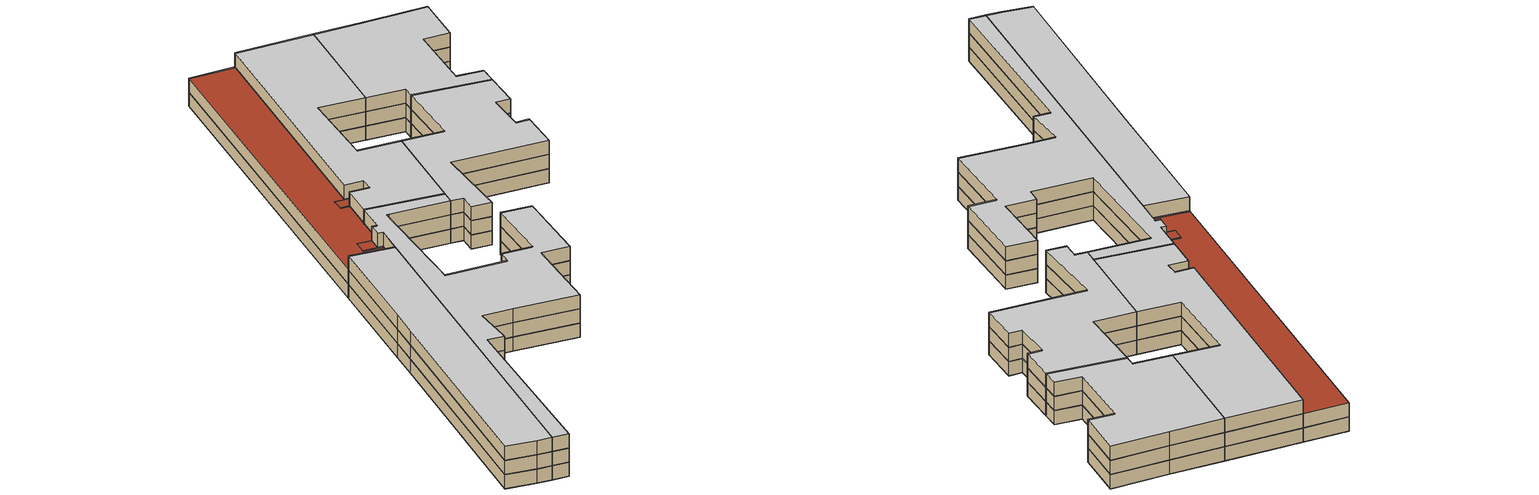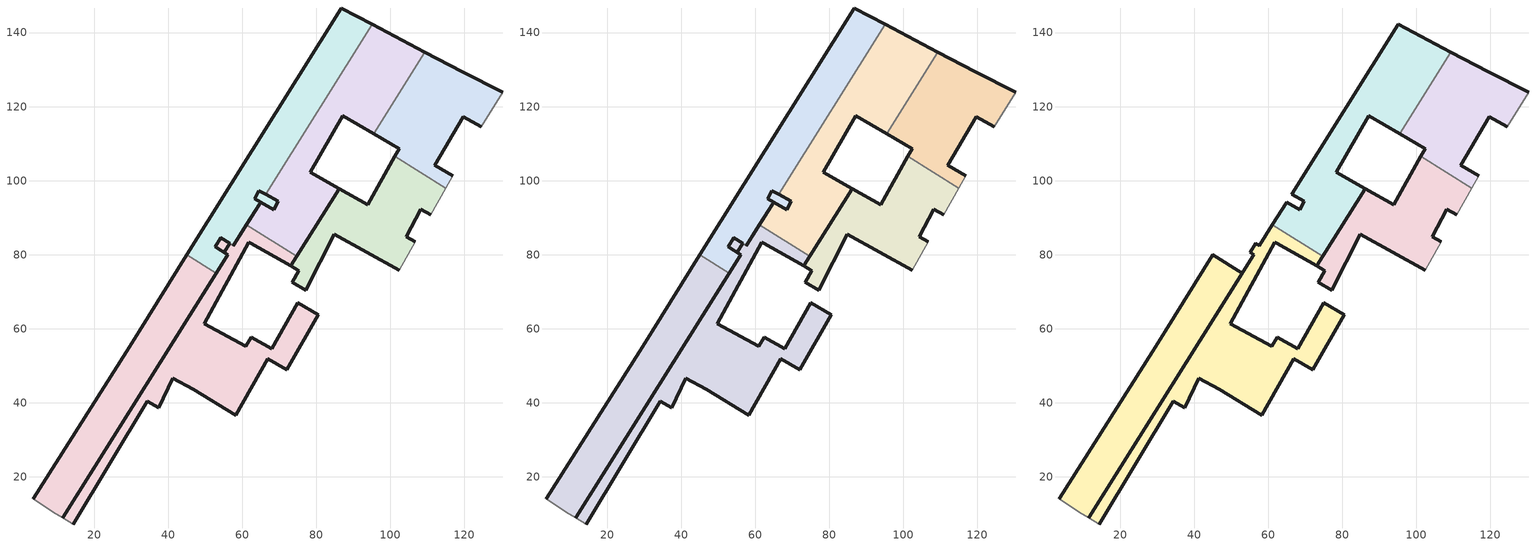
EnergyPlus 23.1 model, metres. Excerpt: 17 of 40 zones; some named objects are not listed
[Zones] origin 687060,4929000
366fc6fda9a1a946_F3_dwelling_0
 floor to 366fc6fda9a1a946_F2_dwelling_0 (EU_floor_Construction): 102.37,75.82 106.75,83.54 104.24,84.87 108.16,92.24 110.87,90.8 114.95,97.99 101.26,106.58 93.97,93.53 86.23,97.88 74.73,79.53 73.11,76.96 75.34,75.68 73.54,72.61 77.11,70.46 84.87,85.52 z9; 86.23,97.88 78.42,102.26 87.21,117.59 95.53,112.69 109.36,134.75 95.09,142.23 66.29,96.32 69.71,94.49 68.5,92.12 64.94,94.16 61.12,88.07 74.73,79.53 z9; 58.32,36.71 66.91,51.87 72.06,49 80.48,63.76 74.99,67.01 68.05,54.58 62.5,57.72 60.9,55.23 49.74,61.33 61.83,83.43 62.35,83.13 73.11,76.96 74.73,79.53 61.12,88.07 57.62,82.49 56.65,83.08 55.15,80.62 56.09,80.05 11.51,8.98 14.43,7.28 34.36,40.42 37.41,38.66 41.25,46.64 46.72,43.63 z9
 wall outside (EU_wall_Construction): 102.37,75.82 84.87,85.52 77.11,70.46 73.54,72.61 75.34,75.68 73.11,76.96 86.23,97.88 93.97,93.53 101.26,106.58 / 110.87,90.8 108.16,92.24 104.24,84.87 106.75,83.54 z9:12
 wall adiabatic (EU_wall_Construction): 106.75,83.54 102.37,75.82 / 114.95,97.99 110.87,90.8 z9:12
 wall to 366fc6fda9a1a946_F3_dwelling_1 (EU_wall_Construction): 101.26,106.58 114.95,97.99 z9:12
366fc6fda9a1a946_F3_dwelling_1
 floor to 366fc6fda9a1a946_F2_dwelling_1 (EU_floor_Construction): 116.81,101.26 112.01,104.16 119.75,117.23 124.56,114.54 130.36,123.94 119.48,129.44 109.36,134.75 95.53,112.69 102.41,108.63 101.26,106.58 114.95,97.99 z9
 wall outside (EU_wall_Construction): 101.26,106.58 102.41,108.63 95.53,112.69 / 109.36,134.75 119.48,129.44 130.36,123.94 / 124.56,114.54 119.75,117.23 112.01,104.16 116.81,101.26 z9:12
 wall adiabatic (EU_wall_Construction): 116.81,101.26 114.95,97.99 / 130.36,123.94 124.56,114.54 z9:12
 wall to 366fc6fda9a1a946_F3_dwelling_3 (EU_wall_Construction): 95.53,112.69 109.36,134.75 z9:12
366fc6fda9a1a946_F3_dwelling_2
 floor outside (EU_floor_Construction): 102.37,75.82 106.75,83.54 104.24,84.87 108.16,92.24 110.87,90.8 114.95,97.99 101.26,106.58 93.97,93.53 86.23,97.88 74.73,79.53 73.11,76.96 75.34,75.68 73.54,72.61 77.11,70.46 84.87,85.52 z9; 55.15,80.63 56.65,83.08 56.64,83.09 54.16,84.61 52.66,82.14 z9; 11.51,8.98 52.96,75.06 45.08,80.01 32.15,59.32 28.82,53.95 3.58,14.1 8.92,10.49 z9
 floor to 366fc6fda9a1a946_F2_dwelling_2 (EU_floor_Construction): 58.32,36.71 66.91,51.87 72.06,49 80.48,63.76 74.99,67.01 68.05,54.58 62.5,57.72 60.9,55.23 49.74,61.33 61.83,83.43 62.35,83.13 73.11,76.96 74.73,79.53 61.12,88.07 57.62,82.49 56.65,83.08 55.15,80.63 56.09,80.05 52.96,75.06 11.51,8.98 14.43,7.28 34.36,40.42 37.41,38.66 41.25,46.64 46.72,43.63 z9; 64.94,94.16 63.37,95.07 64.52,97.26 66.29,96.32 95.09,142.23 86.71,146.63 45.08,80.01 52.96,75.06 56.09,80.05 55.15,80.62 55.15,80.63 52.66,82.14 54.16,84.61 56.64,83.09 56.65,83.08 57.62,82.49 61.12,88.07 z9
 wall outside (EU_wall_Construction): 11.51,8.98 56.09,80.05 55.15,80.62 56.65,83.08 / 57.62,82.49 61.12,88.07 / 74.73,79.53 73.11,76.96 62.35,83.13 61.83,83.43 49.74,61.33 60.9,55.23 62.5,57.72 68.05,54.58 74.99,67.01 80.48,63.76 72.06,49 66.91,51.87 58.32,36.71 46.72,43.63 41.25,46.64 37.41,38.66 34.36,40.42 14.43,7.28 z9:12
 wall adiabatic (EU_wall_Construction): 14.43,7.28 11.51,8.98 z9:12
 wall to 366fc6fda9a1a946_F3_dwelling_5 (EU_wall_Construction): 56.65,83.08 57.62,82.49 z9:12
 wall to 366fc6fda9a1a946_F3_dwelling_3 (EU_wall_Construction): 61.12,88.07 74.73,79.53 z9:12
366fc6fda9a1a946_F3_dwelling_3
 floor outside (EU_floor_Construction): 68.5,92.12 69.71,94.49 66.29,96.32 64.52,97.26 63.37,95.07 64.94,94.16 z9
 floor to 366fc6fda9a1a946_F2_dwelling_3 (EU_floor_Construction): 86.23,97.88 78.42,102.26 87.21,117.59 95.53,112.69 109.36,134.75 95.09,142.23 66.29,96.32 69.71,94.49 68.5,92.12 64.94,94.16 61.12,88.07 74.73,79.53 z9; 102.37,75.82 106.75,83.54 104.24,84.87 108.16,92.24 110.87,90.8 114.95,97.99 101.26,106.58 93.97,93.53 86.23,97.88 74.73,79.53 73.11,76.96 75.34,75.68 73.54,72.61 77.11,70.46 84.87,85.52 z9; 64.94,94.16 63.37,95.07 64.52,97.26 66.29,96.32 95.09,142.23 86.71,146.63 45.08,80.01 52.96,75.06 56.09,80.05 52.66,82.14 54.16,84.61 56.64,83.09 56.65,83.08 57.62,82.49 61.12,88.07 z9
 wall outside (EU_wall_Construction): 61.12,88.07 64.94,94.16 68.5,92.12 69.71,94.49 66.29,96.32 / 95.09,142.23 109.36,134.75 / 95.53,112.69 87.21,117.59 78.42,102.26 86.23,97.88 74.73,79.53 z9:12
 wall to 366fc6fda9a1a946_F3_dwelling_5 (EU_wall_Construction): 66.29,96.32 95.09,142.23 z9:12
366fc6fda9a1a946_F3_dwelling_4
 floor to 366fc6fda9a1a946_F2_dwelling_4 (EU_floor_Construction): 58.32,36.71 66.91,51.87 72.06,49 80.48,63.76 74.99,67.01 68.05,54.58 62.5,57.72 60.9,55.23 49.74,61.33 61.83,83.43 62.35,83.13 73.11,76.96 74.73,79.53 61.12,88.07 57.62,82.49 56.65,83.08 55.15,80.62 56.09,80.05 52.96,75.06 11.51,8.98 14.43,7.28 34.36,40.42 37.41,38.66 41.25,46.64 46.72,43.63 z9; 11.51,8.98 52.96,75.06 45.08,80.01 32.15,59.32 28.82,53.95 3.58,14.1 8.92,10.49 z9
 wall outside (EU_wall_Construction): 3.58,14.1 28.82,53.95 32.15,59.32 45.08,80.01 / 52.96,75.06 11.51,8.98 z9:12
 wall adiabatic (EU_wall_Construction): 11.51,8.98 8.92,10.49 3.58,14.1 z9:12
 wall to 366fc6fda9a1a946_F3_dwelling_5 (EU_wall_Construction): 45.08,80.01 52.96,75.06 z9:12
366fc6fda9a1a946_F3_dwelling_5
 floor to 366fc6fda9a1a946_F2_dwelling_5 (EU_floor_Construction): 64.94,94.16 63.37,95.07 64.52,97.26 66.29,96.32 95.09,142.23 86.71,146.63 45.08,80.01 52.96,75.06 56.09,80.05 55.15,80.62 55.15,80.63 52.66,82.14 54.16,84.61 56.64,83.09 56.65,83.08 57.62,82.49 61.12,88.07 z9; 58.32,36.71 66.91,51.87 72.06,49 80.48,63.76 74.99,67.01 68.05,54.58 62.5,57.72 60.9,55.23 49.74,61.33 61.83,83.43 62.35,83.13 73.11,76.96 74.73,79.53 61.12,88.07 57.62,82.49 56.65,83.08 55.15,80.63 56.09,80.05 52.96,75.06 11.51,8.98 14.43,7.28 34.36,40.42 37.41,38.66 41.25,46.64 46.72,43.63 z9; 55.15,80.63 56.65,83.08 56.64,83.09 54.16,84.61 52.66,82.14 z9; 68.5,92.12 69.71,94.49 66.29,96.32 64.52,97.26 63.37,95.07 64.94,94.16 z9; 86.23,97.88 78.42,102.26 87.21,117.59 95.53,112.69 109.36,134.75 95.09,142.23 66.29,96.32 69.71,94.49 68.5,92.12 64.94,94.16 61.12,88.07 74.73,79.53 z9
 wall outside (EU_wall_Construction): 45.08,80.01 86.71,146.63 95.09,142.23 / 66.29,96.32 64.52,97.26 63.37,95.07 64.94,94.16 57.62,82.49 / 56.65,83.08 56.64,83.09 54.16,84.61 52.66,82.14 56.09,80.05 52.96,75.06 z9:12
366fc6fda9a1a946_F4_dwelling_0
 floor to 366fc6fda9a1a946_F3_dwelling_0 (EU_floor_Construction): 102.37,75.82 106.75,83.54 104.24,84.87 108.16,92.24 110.87,90.8 114.95,97.99 101.26,106.58 93.97,93.53 86.23,97.88 74.73,79.53 73.11,76.96 75.34,75.68 73.54,72.61 77.11,70.46 84.87,85.52 z12; 86.23,97.88 78.42,102.26 87.21,117.59 95.53,112.69 109.36,134.75 95.09,142.23 66.29,96.32 69.71,94.49 68.5,92.12 64.94,94.16 61.12,88.07 74.73,79.53 z12; 58.32,36.71 66.91,51.87 72.06,49 80.48,63.76 74.99,67.01 68.05,54.58 62.5,57.72 60.9,55.23 49.74,61.33 61.83,83.43 62.35,83.13 73.11,76.96 74.73,79.53 61.12,88.07 57.62,82.49 56.65,83.08 55.15,80.62 56.09,80.05 11.51,8.98 14.43,7.28 34.36,40.42 37.41,38.66 41.25,46.64 46.72,43.63 z12
 wall outside (EU_wall_Construction): 102.37,75.82 84.87,85.52 77.11,70.46 73.54,72.61 75.34,75.68 73.11,76.96 86.23,97.88 93.97,93.53 101.26,106.58 / 110.87,90.8 108.16,92.24 104.24,84.87 106.75,83.54 z12:15
 wall adiabatic (EU_wall_Construction): 106.75,83.54 102.37,75.82 / 114.95,97.99 110.87,90.8 z12:15
 wall to 366fc6fda9a1a946_F4_dwelling_1 (EU_wall_Construction): 101.26,106.58 114.95,97.99 z12:15
366fc6fda9a1a946_F4_dwelling_1
 floor to 366fc6fda9a1a946_F3_dwelling_1 (EU_floor_Construction): 116.81,101.26 112.01,104.16 119.75,117.23 124.56,114.54 130.36,123.94 119.48,129.44 109.36,134.75 95.53,112.69 102.41,108.63 101.26,106.58 114.95,97.99 z12
 wall outside (EU_wall_Construction): 101.26,106.58 102.41,108.63 95.53,112.69 / 109.36,134.75 119.48,129.44 130.36,123.94 / 124.56,114.54 119.75,117.23 112.01,104.16 116.81,101.26 z12:15
 wall adiabatic (EU_wall_Construction): 116.81,101.26 114.95,97.99 / 130.36,123.94 124.56,114.54 z12:15
 wall to 366fc6fda9a1a946_F4_dwelling_3 (EU_wall_Construction): 95.53,112.69 109.36,134.75 z12:15
366fc6fda9a1a946_F4_dwelling_2
 floor outside (EU_floor_Construction): 102.37,75.82 106.75,83.54 104.24,84.87 108.16,92.24 110.87,90.8 114.95,97.99 101.26,106.58 93.97,93.53 86.23,97.88 74.73,79.53 73.11,76.96 75.34,75.68 73.54,72.61 77.11,70.46 84.87,85.52 z12; 55.15,80.63 56.65,83.08 56.64,83.09 54.16,84.61 52.66,82.14 z12; 11.51,8.98 52.96,75.06 45.08,80.01 32.15,59.32 28.82,53.95 3.58,14.1 8.92,10.49 z12
 floor to 366fc6fda9a1a946_F3_dwelling_2 (EU_floor_Construction): 58.32,36.71 66.91,51.87 72.06,49 80.48,63.76 74.99,67.01 68.05,54.58 62.5,57.72 60.9,55.23 49.74,61.33 61.83,83.43 62.35,83.13 73.11,76.96 74.73,79.53 61.12,88.07 57.62,82.49 56.65,83.08 55.15,80.63 56.09,80.05 52.96,75.06 11.51,8.98 14.43,7.28 34.36,40.42 37.41,38.66 41.25,46.64 46.72,43.63 z12; 64.94,94.16 63.37,95.07 64.52,97.26 66.29,96.32 95.09,142.23 86.71,146.63 45.08,80.01 52.96,75.06 56.09,80.05 55.15,80.62 55.15,80.63 52.66,82.14 54.16,84.61 56.64,83.09 56.65,83.08 57.62,82.49 61.12,88.07 z12
 wall outside (EU_wall_Construction): 11.51,8.98 56.09,80.05 55.15,80.62 56.65,83.08 / 57.62,82.49 61.12,88.07 / 74.73,79.53 73.11,76.96 62.35,83.13 61.83,83.43 49.74,61.33 60.9,55.23 62.5,57.72 68.05,54.58 74.99,67.01 80.48,63.76 72.06,49 66.91,51.87 58.32,36.71 46.72,43.63 41.25,46.64 37.41,38.66 34.36,40.42 14.43,7.28 z12:15
 wall adiabatic (EU_wall_Construction): 14.43,7.28 11.51,8.98 z12:15
 wall to 366fc6fda9a1a946_F4_dwelling_5 (EU_wall_Construction): 56.65,83.08 57.62,82.49 z12:15
 wall to 366fc6fda9a1a946_F4_dwelling_3 (EU_wall_Construction): 61.12,88.07 74.73,79.53 z12:15
 roof outside (EU_floor_Construction): 95.09,142.23 66.29,96.32 64.52,97.26 63.37,95.07 64.94,94.16 61.12,88.07 57.62,82.49 56.65,83.08 56.64,83.09 54.16,84.61 52.66,82.14 55.15,80.63 55.15,80.62 56.09,80.05 52.96,75.06 45.08,80.01 86.71,146.63 z15; 56.64,83.09 56.65,83.08 55.15,80.63 52.66,82.14 54.16,84.61 z15
366fc6fda9a1a946_F4_dwelling_3
 floor outside (EU_floor_Construction): 68.5,92.12 69.71,94.49 66.29,96.32 64.52,97.26 63.37,95.07 64.94,94.16 z12
 floor to 366fc6fda9a1a946_F3_dwelling_3 (EU_floor_Construction): 86.23,97.88 78.42,102.26 87.21,117.59 95.53,112.69 109.36,134.75 95.09,142.23 66.29,96.32 69.71,94.49 68.5,92.12 64.94,94.16 61.12,88.07 74.73,79.53 z12; 102.37,75.82 106.75,83.54 104.24,84.87 108.16,92.24 110.87,90.8 114.95,97.99 101.26,106.58 93.97,93.53 86.23,97.88 74.73,79.53 73.11,76.96 75.34,75.68 73.54,72.61 77.11,70.46 84.87,85.52 z12; 64.94,94.16 63.37,95.07 64.52,97.26 66.29,96.32 95.09,142.23 86.71,146.63 45.08,80.01 52.96,75.06 56.09,80.05 52.66,82.14 54.16,84.61 56.64,83.09 56.65,83.08 57.62,82.49 61.12,88.07 z12
 wall outside (EU_wall_Construction): 61.12,88.07 64.94,94.16 68.5,92.12 69.71,94.49 66.29,96.32 / 95.09,142.23 109.36,134.75 / 95.53,112.69 87.21,117.59 78.42,102.26 86.23,97.88 74.73,79.53 z12:15
 wall to 366fc6fda9a1a946_F4_dwelling_5 (EU_wall_Construction): 66.29,96.32 95.09,142.23 z12:15
 roof outside (EU_floor_Construction): 95.09,142.23 66.29,96.32 64.52,97.26 63.37,95.07 64.94,94.16 61.12,88.07 57.62,82.49 56.65,83.08 56.64,83.09 54.16,84.61 52.66,82.14 56.09,80.05 52.96,75.06 45.08,80.01 86.71,146.63 z15; 69.71,94.49 68.5,92.12 64.94,94.16 63.37,95.07 64.52,97.26 66.29,96.32 z15
366fc6fda9a1a946_F4_dwelling_4
 floor to 366fc6fda9a1a946_F3_dwelling_4 (EU_floor_Construction): 58.32,36.71 66.91,51.87 72.06,49 80.48,63.76 74.99,67.01 68.05,54.58 62.5,57.72 60.9,55.23 49.74,61.33 61.83,83.43 62.35,83.13 73.11,76.96 74.73,79.53 61.12,88.07 57.62,82.49 56.65,83.08 55.15,80.62 56.09,80.05 52.96,75.06 11.51,8.98 14.43,7.28 34.36,40.42 37.41,38.66 41.25,46.64 46.72,43.63 z12; 11.51,8.98 52.96,75.06 45.08,80.01 32.15,59.32 28.82,53.95 3.58,14.1 8.92,10.49 z12
 wall outside (EU_wall_Construction): 3.58,14.1 28.82,53.95 32.15,59.32 45.08,80.01 / 52.96,75.06 11.51,8.98 z12:15
 wall adiabatic (EU_wall_Construction): 11.51,8.98 8.92,10.49 3.58,14.1 z12:15
 wall to 366fc6fda9a1a946_F4_dwelling_5 (EU_wall_Construction): 45.08,80.01 52.96,75.06 z12:15
366fc6fda9a1a946_F4_dwelling_5
 floor to 366fc6fda9a1a946_F3_dwelling_5 (EU_floor_Construction): 64.94,94.16 63.37,95.07 64.52,97.26 66.29,96.32 95.09,142.23 86.71,146.63 45.08,80.01 52.96,75.06 56.09,80.05 55.15,80.62 55.15,80.63 52.66,82.14 54.16,84.61 56.64,83.09 56.65,83.08 57.62,82.49 61.12,88.07 z12; 58.32,36.71 66.91,51.87 72.06,49 80.48,63.76 74.99,67.01 68.05,54.58 62.5,57.72 60.9,55.23 49.74,61.33 61.83,83.43 62.35,83.13 73.11,76.96 74.73,79.53 61.12,88.07 57.62,82.49 56.65,83.08 55.15,80.63 56.09,80.05 52.96,75.06 11.51,8.98 14.43,7.28 34.36,40.42 37.41,38.66 41.25,46.64 46.72,43.63 z12; 55.15,80.63 56.65,83.08 56.64,83.09 54.16,84.61 52.66,82.14 z12; 68.5,92.12 69.71,94.49 66.29,96.32 64.52,97.26 63.37,95.07 64.94,94.16 z12; 86.23,97.88 78.42,102.26 87.21,117.59 95.53,112.69 109.36,134.75 95.09,142.23 66.29,96.32 69.71,94.49 68.5,92.12 64.94,94.16 61.12,88.07 74.73,79.53 z12
 wall outside (EU_wall_Construction): 45.08,80.01 86.71,146.63 95.09,142.23 / 66.29,96.32 64.52,97.26 63.37,95.07 64.94,94.16 57.62,82.49 / 56.65,83.08 56.64,83.09 54.16,84.61 52.66,82.14 56.09,80.05 52.96,75.06 z12:15
 roof outside (EU_roof_Construction): 95.09,142.23 66.29,96.32 64.52,97.26 63.37,95.07 64.94,94.16 61.12,88.07 57.62,82.49 56.65,83.08 56.64,83.09 54.16,84.61 52.66,82.14 55.15,80.63 55.15,80.62 56.09,80.05 52.96,75.06 45.08,80.01 86.71,146.63 z15; 74.73,79.53 73.11,76.96 62.35,83.13 61.83,83.43 49.74,61.33 60.9,55.23 62.5,57.72 68.05,54.58 74.99,67.01 80.48,63.76 72.06,49 66.91,51.87 58.32,36.71 46.72,43.63 41.25,46.64 37.41,38.66 34.36,40.42 14.43,7.28 11.51,8.98 52.96,75.06 56.09,80.05 55.15,80.63 56.65,83.08 57.62,82.49 61.12,88.07 z15; 109.36,134.75 95.53,112.69 87.21,117.59 78.42,102.26 86.23,97.88 74.73,79.53 61.12,88.07 64.94,94.16 68.5,92.12 69.71,94.49 66.29,96.32 95.09,142.23 z15; 56.64,83.09 56.65,83.08 55.15,80.63 52.66,82.14 54.16,84.61 z15; 69.71,94.49 68.5,92.12 64.94,94.16 63.37,95.07 64.52,97.26 66.29,96.32 z15
366fc6fda9a1a946_F5_dwelling_0
 floor to 366fc6fda9a1a946_F4_dwelling_0 (EU_floor_Construction): 102.37,75.82 106.75,83.54 104.24,84.87 108.16,92.24 110.87,90.8 114.95,97.99 101.26,106.58 93.97,93.53 86.23,97.88 74.73,79.53 73.11,76.96 75.34,75.68 73.54,72.61 77.11,70.46 84.87,85.52 z15; 86.23,97.88 78.42,102.26 87.21,117.59 95.53,112.69 109.36,134.75 95.09,142.23 66.29,96.32 69.71,94.49 68.5,92.12 64.94,94.16 61.12,88.07 74.73,79.53 z15; 58.32,36.71 66.91,51.87 72.06,49 80.48,63.76 74.99,67.01 68.05,54.58 62.5,57.72 60.9,55.23 49.74,61.33 61.83,83.43 62.35,83.13 73.11,76.96 74.73,79.53 61.12,88.07 57.62,82.49 56.65,83.08 55.15,80.62 56.09,80.05 11.51,8.98 14.43,7.28 34.36,40.42 37.41,38.66 41.25,46.64 46.72,43.63 z15
 wall outside (EU_wall_Construction): 102.37,75.82 84.87,85.52 77.11,70.46 73.54,72.61 75.34,75.68 73.11,76.96 86.23,97.88 93.97,93.53 101.26,106.58 / 110.87,90.8 108.16,92.24 104.24,84.87 106.75,83.54 z15:18
 wall adiabatic (EU_wall_Construction): 106.75,83.54 102.37,75.82 / 114.95,97.99 110.87,90.8 z15:18
 wall to 366fc6fda9a1a946_F5_dwelling_1 (EU_wall_Construction): 101.26,106.58 114.95,97.99 z15:18
 ceiling to 366fc6fda9a1a946_F6_dwelling_0 (EU_floor_Construction): 114.95,97.99 110.87,90.8 108.16,92.24 104.24,84.87 106.75,83.54 102.37,75.82 84.87,85.52 77.11,70.46 73.54,72.61 75.34,75.68 73.11,76.96 74.73,79.53 86.23,97.88 93.97,93.53 101.26,106.58 z18; 74.73,79.53 73.11,76.96 62.35,83.13 61.83,83.43 49.74,61.33 60.9,55.23 62.5,57.72 68.05,54.58 74.99,67.01 80.48,63.76 72.06,49 66.91,51.87 58.32,36.71 46.72,43.63 41.25,46.64 37.41,38.66 34.36,40.42 14.43,7.28 11.51,8.98 56.09,80.05 55.15,80.62 56.65,83.08 57.62,82.49 61.12,88.07 z18
 ceiling to 366fc6fda9a1a946_F6_dwelling_3 (EU_floor_Construction): 109.36,134.75 95.53,112.69 87.21,117.59 78.42,102.26 86.23,97.88 74.73,79.53 61.12,88.07 64.94,94.16 68.5,92.12 69.71,94.49 66.29,96.32 95.09,142.23 z18
366fc6fda9a1a946_F5_dwelling_1
 floor to 366fc6fda9a1a946_F4_dwelling_1 (EU_floor_Construction): 116.81,101.26 112.01,104.16 119.75,117.23 124.56,114.54 130.36,123.94 119.48,129.44 109.36,134.75 95.53,112.69 102.41,108.63 101.26,106.58 114.95,97.99 z15
 wall outside (EU_wall_Construction): 101.26,106.58 102.41,108.63 95.53,112.69 / 109.36,134.75 119.48,129.44 130.36,123.94 / 124.56,114.54 119.75,117.23 112.01,104.16 116.81,101.26 z15:18
 wall adiabatic (EU_wall_Construction): 116.81,101.26 114.95,97.99 / 130.36,123.94 124.56,114.54 z15:18
 wall to 366fc6fda9a1a946_F5_dwelling_3 (EU_wall_Construction): 95.53,112.69 109.36,134.75 z15:18
 ceiling to 366fc6fda9a1a946_F6_dwelling_1 (EU_floor_Construction): 130.36,123.94 124.56,114.54 119.75,117.23 112.01,104.16 116.81,101.26 114.95,97.99 101.26,106.58 102.41,108.63 95.53,112.69 109.36,134.75 119.48,129.44 z18
366fc6fda9a1a946_F5_dwelling_2
 floor outside (EU_floor_Construction): 102.37,75.82 106.75,83.54 104.24,84.87 108.16,92.24 110.87,90.8 114.95,97.99 101.26,106.58 93.97,93.53 86.23,97.88 74.73,79.53 73.11,76.96 75.34,75.68 73.54,72.61 77.11,70.46 84.87,85.52 z15; 11.51,8.98 52.96,75.06 45.08,80.01 32.15,59.32 28.82,53.95 3.58,14.1 8.92,10.49 z15
 floor to 366fc6fda9a1a946_F4_dwelling_2 (EU_floor_Construction): 58.32,36.71 66.91,51.87 72.06,49 80.48,63.76 74.99,67.01 68.05,54.58 62.5,57.72 60.9,55.23 49.74,61.33 61.83,83.43 62.35,83.13 73.11,76.96 74.73,79.53 61.12,88.07 57.62,82.49 56.65,83.08 55.15,80.63 56.09,80.05 52.96,75.06 11.51,8.98 14.43,7.28 34.36,40.42 37.41,38.66 41.25,46.64 46.72,43.63 z15
 wall outside (EU_wall_Construction): 11.51,8.98 56.09,80.05 55.15,80.62 56.65,83.08 57.62,82.49 61.12,88.07 / 74.73,79.53 73.11,76.96 62.35,83.13 61.83,83.43 49.74,61.33 60.9,55.23 62.5,57.72 68.05,54.58 74.99,67.01 80.48,63.76 72.06,49 66.91,51.87 58.32,36.71 46.72,43.63 41.25,46.64 37.41,38.66 34.36,40.42 14.43,7.28 z15:18
 wall adiabatic (EU_wall_Construction): 14.43,7.28 11.51,8.98 z15:18
 wall to 366fc6fda9a1a946_F5_dwelling_3 (EU_wall_Construction): 61.12,88.07 74.73,79.53 z15:18
 ceiling to 366fc6fda9a1a946_F6_dwelling_2 (EU_floor_Construction): 74.73,79.53 73.11,76.96 62.35,83.13 61.83,83.43 49.74,61.33 60.9,55.23 62.5,57.72 68.05,54.58 74.99,67.01 80.48,63.76 72.06,49 66.91,51.87 58.32,36.71 46.72,43.63 41.25,46.64 37.41,38.66 34.36,40.42 14.43,7.28 11.51,8.98 52.96,75.06 56.09,80.05 55.15,80.62 56.65,83.08 57.62,82.49 61.12,88.07 z18
 ceiling to 366fc6fda9a1a946_F6_dwelling_3 (EU_floor_Construction): 114.95,97.99 110.87,90.8 108.16,92.24 104.24,84.87 106.75,83.54 102.37,75.82 84.87,85.52 77.11,70.46 73.54,72.61 75.34,75.68 73.11,76.96 74.73,79.53 86.23,97.88 93.97,93.53 101.26,106.58 z18
 ceiling to 366fc6fda9a1a946_F6_dwelling_4 (EU_floor_Construction): 52.96,75.06 11.51,8.98 8.92,10.49 3.58,14.1 28.82,53.95 32.15,59.32 45.08,80.01 z18
366fc6fda9a1a946_F5_dwelling_3
 floor to 366fc6fda9a1a946_F4_dwelling_3 (EU_floor_Construction): 86.23,97.88 78.42,102.26 87.21,117.59 95.53,112.69 109.36,134.75 95.09,142.23 66.29,96.32 69.71,94.49 68.5,92.12 64.94,94.16 61.12,88.07 74.73,79.53 z15; 102.37,75.82 106.75,83.54 104.24,84.87 108.16,92.24 110.87,90.8 114.95,97.99 101.26,106.58 93.97,93.53 86.23,97.88 74.73,79.53 73.11,76.96 75.34,75.68 73.54,72.61 77.11,70.46 84.87,85.52 z15
 wall outside (EU_wall_Construction): 61.12,88.07 64.94,94.16 68.5,92.12 69.71,94.49 66.29,96.32 95.09,142.23 109.36,134.75 / 95.53,112.69 87.21,117.59 78.42,102.26 86.23,97.88 74.73,79.53 z15:18
 ceiling to 366fc6fda9a1a946_F6_dwelling_3 (EU_floor_Construction): 109.36,134.75 95.53,112.69 87.21,117.59 78.42,102.26 86.23,97.88 74.73,79.53 61.12,88.07 64.94,94.16 68.5,92.12 69.71,94.49 66.29,96.32 95.09,142.23 z18; 114.95,97.99 110.87,90.8 108.16,92.24 104.24,84.87 106.75,83.54 102.37,75.82 84.87,85.52 77.11,70.46 73.54,72.61 75.34,75.68 73.11,76.96 74.73,79.53 86.23,97.88 93.97,93.53 101.26,106.58 z18
366fc6fda9a1a946_F5_dwelling_4
 floor to 366fc6fda9a1a946_F4_dwelling_4 (EU_floor_Construction): 58.32,36.71 66.91,51.87 72.06,49 80.48,63.76 74.99,67.01 68.05,54.58 62.5,57.72 60.9,55.23 49.74,61.33 61.83,83.43 62.35,83.13 73.11,76.96 74.73,79.53 61.12,88.07 57.62,82.49 56.65,83.08 55.15,80.62 56.09,80.05 52.96,75.06 11.51,8.98 14.43,7.28 34.36,40.42 37.41,38.66 41.25,46.64 46.72,43.63 z15; 11.51,8.98 52.96,75.06 45.08,80.01 32.15,59.32 28.82,53.95 3.58,14.1 8.92,10.49 z15
 wall outside (EU_wall_Construction): 3.58,14.1 28.82,53.95 32.15,59.32 45.08,80.01 52.96,75.06 11.51,8.98 z15:18
 wall adiabatic (EU_wall_Construction): 11.51,8.98 8.92,10.49 3.58,14.1 z15:18
 ceiling to 366fc6fda9a1a946_F6_dwelling_4 (EU_floor_Construction): 52.96,75.06 11.51,8.98 8.92,10.49 3.58,14.1 28.82,53.95 32.15,59.32 45.08,80.01 z18; 74.73,79.53 73.11,76.96 62.35,83.13 61.83,83.43 49.74,61.33 60.9,55.23 62.5,57.72 68.05,54.58 74.99,67.01 80.48,63.76 72.06,49 66.91,51.87 58.32,36.71 46.72,43.63 41.25,46.64 37.41,38.66 34.36,40.42 14.43,7.28 11.51,8.98 52.96,75.06 56.09,80.05 55.15,80.62 56.65,83.08 57.62,82.49 61.12,88.07 z18
[Building]
EU S2 Campaign: North Axis=0; Terrain=City; Solar Distribution=FullExterior
[Site:Location]
Bologna: Latitude=44.5; Longitude=11.25; Time Zone=1; Elevation=37
[SizingPeriod:WeatherFileDays]
AnnualSizingPeriod: Begin Month=1; Begin Day of Month=1; End Month=12; End Day of Month=31; Day of Week for Start Day=Monday; Use Weather File Daylight Saving Period=No; Use Weather File Rain and Snow Indicators=No
[MATERIAL]
EU_InternalMass_Material: Roughness=MediumRough; Thickness=0.1; Conductivity=1; Density=1800; Specific Heat=900; Thermal Absorptance=0.9; Solar Absorptance=0.7; Visible Absorptance=0.7
[MATERIAL:NOMASS] Roughness=MediumRough; Thermal Absorptance=0.9; Solar Absorptance=0.7; Visible Absorptance=0.7
Name | Thermal Resistance
EU_wall_NoMass | 0.890213
EU_roof_NoMass | 0.636128
EU_floor_NoMass | 0.79516
[CONSTRUCTION]
EU_wall_Construction: EU_wall_NoMass
EU_roof_Construction: EU_roof_NoMass
EU_floor_Construction: EU_floor_NoMass
EU_InternalMass_Construction: EU_InternalMass_Material
[ZONE] Type=1; Multiplier=1; Ceiling Height=autocalculate; Floor Area=autocalculate; Part of Total Floor Area=Yes
Name | Volume
366fc6fda9a1a946_F3_dwelling_0; 366fc6fda9a1a946_F4_dwelling_0; 366fc6fda9a1a946_F5_dwelling_0 | 6959.81
366fc6fda9a1a946_F3_dwelling_1; 366fc6fda9a1a946_F4_dwelling_1; 366fc6fda9a1a946_F5_dwelling_1 | 1770.33
366fc6fda9a1a946_F3_dwelling_2; 366fc6fda9a1a946_F4_dwelling_2 | 8745.56
366fc6fda9a1a946_F5_dwelling_2 | 6550.01
366fc6fda9a1a946_F3_dwelling_3; 366fc6fda9a1a946_F4_dwelling_3 | 6576.05
366fc6fda9a1a946_F5_dwelling_3 | 4360.25
366fc6fda9a1a946_F3_dwelling_4; 366fc6fda9a1a946_F4_dwelling_4; 366fc6fda9a1a946_F5_dwelling_4 | 4779.61
366fc6fda9a1a946_F3_dwelling_5; 366fc6fda9a1a946_F4_dwelling_5 | 7430.44
[INTERNALMASS] Construction=EU_InternalMass_Construction
Name | Zone or ZoneList | Surface Area
366fc6fda9a1a946_F3_dwelling_0_EU_InternalMass | 366fc6fda9a1a946_F3_dwelling_0 | 590.134
366fc6fda9a1a946_F3_dwelling_1_EU_InternalMass | 366fc6fda9a1a946_F3_dwelling_1 | 590.109
366fc6fda9a1a946_F3_dwelling_2_EU_InternalMass | 366fc6fda9a1a946_F3_dwelling_2 | 866.524
366fc6fda9a1a946_F3_dwelling_3_EU_InternalMass | 366fc6fda9a1a946_F3_dwelling_3 | 863.285
366fc6fda9a1a946_F3_dwelling_4_EU_InternalMass | 366fc6fda9a1a946_F3_dwelling_4 | 726.693
366fc6fda9a1a946_F3_dwelling_5_EU_InternalMass | 366fc6fda9a1a946_F3_dwelling_5 | 723.445
366fc6fda9a1a946_F4_dwelling_0_EU_InternalMass | 366fc6fda9a1a946_F4_dwelling_0 | 590.134
366fc6fda9a1a946_F4_dwelling_1_EU_InternalMass | 366fc6fda9a1a946_F4_dwelling_1 | 590.109
366fc6fda9a1a946_F4_dwelling_2_EU_InternalMass | 366fc6fda9a1a946_F4_dwelling_2 | 866.524
366fc6fda9a1a946_F4_dwelling_3_EU_InternalMass | 366fc6fda9a1a946_F4_dwelling_3 | 863.285
366fc6fda9a1a946_F4_dwelling_4_EU_InternalMass | 366fc6fda9a1a946_F4_dwelling_4 | 726.693
366fc6fda9a1a946_F4_dwelling_5_EU_InternalMass | 366fc6fda9a1a946_F4_dwelling_5 | 723.445
366fc6fda9a1a946_F5_dwelling_0_EU_InternalMass | 366fc6fda9a1a946_F5_dwelling_0 | 726.678
366fc6fda9a1a946_F5_dwelling_1_EU_InternalMass | 366fc6fda9a1a946_F5_dwelling_1 | 726.715
366fc6fda9a1a946_F5_dwelling_2_EU_InternalMass | 366fc6fda9a1a946_F5_dwelling_2 | 656.182
366fc6fda9a1a946_F5_dwelling_3_EU_InternalMass | 366fc6fda9a1a946_F5_dwelling_3 | 656.163
366fc6fda9a1a946_F5_dwelling_4_EU_InternalMass | 366fc6fda9a1a946_F5_dwelling_4 | 1594.42
[OTHEREQUIPMENT] Fuel Type=Electricity; Design Level Calculation Method=Watts/Area; Power per Zone Floor Area=1; Fraction Latent=0; Fraction Radiant=0; Fraction Lost=0; Carbon Dioxide Generation Rate=0; EndUse Subcategory=EU_Step8_InternalGains
Name | Zone or ZoneList or Space or SpaceList | Schedule
EU_Step8_InternalGain_366fc6fda9a1a946_F3_dwelling_0_f000 | 366fc6fda9a1a946_F3_dwelling_0 | EU_Step8_GainSchedule_366fc6fda9a1a946_F3_dwelling_0_f000
EU_Step8_InternalGain_366fc6fda9a1a946_F3_dwelling_1_f000 | 366fc6fda9a1a946_F3_dwelling_1 | EU_Step8_GainSchedule_366fc6fda9a1a946_F3_dwelling_1_f000
EU_Step8_InternalGain_366fc6fda9a1a946_F3_dwelling_2_f000 | 366fc6fda9a1a946_F3_dwelling_2 | EU_Step8_GainSchedule_366fc6fda9a1a946_F3_dwelling_2_f000
EU_Step8_InternalGain_366fc6fda9a1a946_F3_dwelling_3_f000 | 366fc6fda9a1a946_F3_dwelling_3 | EU_Step8_GainSchedule_366fc6fda9a1a946_F3_dwelling_3_f000
EU_Step8_InternalGain_366fc6fda9a1a946_F3_dwelling_4_f000 | 366fc6fda9a1a946_F3_dwelling_4 | EU_Step8_GainSchedule_366fc6fda9a1a946_F3_dwelling_4_f000
EU_Step8_InternalGain_366fc6fda9a1a946_F3_dwelling_5_f000 | 366fc6fda9a1a946_F3_dwelling_5 | EU_Step8_GainSchedule_366fc6fda9a1a946_F3_dwelling_5_f000
EU_Step8_InternalGain_366fc6fda9a1a946_F4_dwelling_0_f000 | 366fc6fda9a1a946_F4_dwelling_0 | EU_Step8_GainSchedule_366fc6fda9a1a946_F4_dwelling_0_f000
EU_Step8_InternalGain_366fc6fda9a1a946_F4_dwelling_1_f000 | 366fc6fda9a1a946_F4_dwelling_1 | EU_Step8_GainSchedule_366fc6fda9a1a946_F4_dwelling_1_f000
EU_Step8_InternalGain_366fc6fda9a1a946_F4_dwelling_2_f000 | 366fc6fda9a1a946_F4_dwelling_2 | EU_Step8_GainSchedule_366fc6fda9a1a946_F4_dwelling_2_f000
EU_Step8_InternalGain_366fc6fda9a1a946_F4_dwelling_3_f000 | 366fc6fda9a1a946_F4_dwelling_3 | EU_Step8_GainSchedule_366fc6fda9a1a946_F4_dwelling_3_f000
EU_Step8_InternalGain_366fc6fda9a1a946_F4_dwelling_4_f000 | 366fc6fda9a1a946_F4_dwelling_4 | EU_Step8_GainSchedule_366fc6fda9a1a946_F4_dwelling_4_f000
EU_Step8_InternalGain_366fc6fda9a1a946_F4_dwelling_5_f000 | 366fc6fda9a1a946_F4_dwelling_5 | EU_Step8_GainSchedule_366fc6fda9a1a946_F4_dwelling_5_f000
EU_Step8_InternalGain_366fc6fda9a1a946_F5_dwelling_0_f000 | 366fc6fda9a1a946_F5_dwelling_0 | EU_Step8_GainSchedule_366fc6fda9a1a946_F5_dwelling_0_f000
EU_Step8_InternalGain_366fc6fda9a1a946_F5_dwelling_1_f000 | 366fc6fda9a1a946_F5_dwelling_1 | EU_Step8_GainSchedule_366fc6fda9a1a946_F5_dwelling_1_f000
EU_Step8_InternalGain_366fc6fda9a1a946_F5_dwelling_2_f000 | 366fc6fda9a1a946_F5_dwelling_2 | EU_Step8_GainSchedule_366fc6fda9a1a946_F5_dwelling_2_f000
EU_Step8_InternalGain_366fc6fda9a1a946_F5_dwelling_3_f000 | 366fc6fda9a1a946_F5_dwelling_3 | EU_Step8_GainSchedule_366fc6fda9a1a946_F5_dwelling_3_f000
EU_Step8_InternalGain_366fc6fda9a1a946_F5_dwelling_4_f000 | 366fc6fda9a1a946_F5_dwelling_4 | EU_Step8_GainSchedule_366fc6fda9a1a946_F5_dwelling_4_f000
[ZONEVENTILATION:DESIGNFLOWRATE] Schedule=EU_AlwaysOn; Design Flow Rate Calculation Method=AirChanges/Hour; Air Changes per Hour=0.718634; Ventilation Type=Natural; Fan Pressure Rise=0; Fan Total Efficiency=1; Constant Term Coefficient=1; Temperature Term Coefficient=0; Velocity Term Coefficient=0; Velocity Squared Term Coefficient=0; Minimum Indoor Temperature=-100; Maximum Indoor Temperature=100; Delta Temperature=-100; Minimum Outdoor Temperature=-100; Maximum Outdoor Temperature=100; Maximum Wind Speed=40
Name | Zone or ZoneList or Space or SpaceList
EU_ConstantAir_366fc6fda9a1a946_F3_dwelling_0 | 366fc6fda9a1a946_F3_dwelling_0
EU_ConstantAir_366fc6fda9a1a946_F3_dwelling_1 | 366fc6fda9a1a946_F3_dwelling_1
EU_ConstantAir_366fc6fda9a1a946_F3_dwelling_2 | 366fc6fda9a1a946_F3_dwelling_2
EU_ConstantAir_366fc6fda9a1a946_F3_dwelling_3 | 366fc6fda9a1a946_F3_dwelling_3
EU_ConstantAir_366fc6fda9a1a946_F3_dwelling_4 | 366fc6fda9a1a946_F3_dwelling_4
EU_ConstantAir_366fc6fda9a1a946_F3_dwelling_5 | 366fc6fda9a1a946_F3_dwelling_5
EU_ConstantAir_366fc6fda9a1a946_F4_dwelling_0 | 366fc6fda9a1a946_F4_dwelling_0
EU_ConstantAir_366fc6fda9a1a946_F4_dwelling_1 | 366fc6fda9a1a946_F4_dwelling_1
EU_ConstantAir_366fc6fda9a1a946_F4_dwelling_2 | 366fc6fda9a1a946_F4_dwelling_2
EU_ConstantAir_366fc6fda9a1a946_F4_dwelling_3 | 366fc6fda9a1a946_F4_dwelling_3
EU_ConstantAir_366fc6fda9a1a946_F4_dwelling_4 | 366fc6fda9a1a946_F4_dwelling_4
EU_ConstantAir_366fc6fda9a1a946_F4_dwelling_5 | 366fc6fda9a1a946_F4_dwelling_5
EU_ConstantAir_366fc6fda9a1a946_F5_dwelling_0 | 366fc6fda9a1a946_F5_dwelling_0
EU_ConstantAir_366fc6fda9a1a946_F5_dwelling_1 | 366fc6fda9a1a946_F5_dwelling_1
EU_ConstantAir_366fc6fda9a1a946_F5_dwelling_2 | 366fc6fda9a1a946_F5_dwelling_2
EU_ConstantAir_366fc6fda9a1a946_F5_dwelling_3 | 366fc6fda9a1a946_F5_dwelling_3
EU_ConstantAir_366fc6fda9a1a946_F5_dwelling_4 | 366fc6fda9a1a946_F5_dwelling_4
[SIZING:ZONE] Zone Cooling Design Supply Air Temperature Input Method=SupplyAirTemperature; Zone Cooling Design Supply Air Temperature=13; Zone Heating Design Supply Air Temperature Input Method=SupplyAirTemperature; Zone Heating Design Supply Air Temperature=50; Zone Cooling Design Supply Air Humidity Ratio=0.008; Zone Heating Design Supply Air Humidity Ratio=0.008; Cooling Design Air Flow Method=DesignDay; Cooling Design Air Flow Rate=0; Cooling Minimum Air Flow per Zone Floor Area=0.000762; Cooling Minimum Air Flow=0; Cooling Minimum Air Flow Fraction=0.2; Heating Design Air Flow Method=DesignDay; Heating Design Air Flow Rate=0; Heating Maximum Air Flow per Zone Floor Area=0.002032; Heating Maximum Air Flow=0.141576; Heating Maximum Air Flow Fraction=0.3; Account for Dedicated Outdoor Air System=No; Dedicated Outdoor Air System Control Strategy=NeutralSupplyAir; Dedicated Outdoor Air Low Setpoint Temperature for Design=autosize; Dedicated Outdoor Air High Setpoint Temperature for Design=autosize; Zone Load Sizing Method=Sensible Load Only No Latent Load; Zone Latent Cooling Design Supply Air Humidity Ratio Input Method=HumidityRatioDifference; Zone Cooling Design Supply Air Humidity Ratio Difference=0.005; Zone Latent Heating Design Supply Air Humidity Ratio Input Method=HumidityRatioDifference; Zone Humidification Design Supply Air Humidity Ratio Difference=0.005
366fc6fda9a1a946_F3_dwelling_0; 366fc6fda9a1a946_F3_dwelling_1; 366fc6fda9a1a946_F3_dwelling_2; 366fc6fda9a1a946_F3_dwelling_3; 366fc6fda9a1a946_F3_dwelling_4; 366fc6fda9a1a946_F3_dwelling_5; 366fc6fda9a1a946_F4_dwelling_0; 366fc6fda9a1a946_F4_dwelling_1; 366fc6fda9a1a946_F4_dwelling_2; 366fc6fda9a1a946_F4_dwelling_3; 366fc6fda9a1a946_F4_dwelling_4; 366fc6fda9a1a946_F4_dwelling_5; 366fc6fda9a1a946_F5_dwelling_0; 366fc6fda9a1a946_F5_dwelling_1; 366fc6fda9a1a946_F5_dwelling_2; 366fc6fda9a1a946_F5_dwelling_3; 366fc6fda9a1a946_F5_dwelling_4
[ThermostatSetpoint:DualSetpoint] Heating Setpoint Temperature Schedule=HVACTemplate-Always 20; Cooling Setpoint Temperature Schedule=HVACTemplate-Always 50
EU_HeatOnly_366fc6fda9a1a946_F3_dwelling_0 Dual SP Control; EU_HeatOnly_366fc6fda9a1a946_F3_dwelling_1 Dual SP Control; EU_HeatOnly_366fc6fda9a1a946_F3_dwelling_2 Dual SP Control; EU_HeatOnly_366fc6fda9a1a946_F3_dwelling_3 Dual SP Control; EU_HeatOnly_366fc6fda9a1a946_F3_dwelling_4 Dual SP Control; EU_HeatOnly_366fc6fda9a1a946_F3_dwelling_5 Dual SP Control; EU_HeatOnly_366fc6fda9a1a946_F4_dwelling_0 Dual SP Control; EU_HeatOnly_366fc6fda9a1a946_F4_dwelling_1 Dual SP Control; EU_HeatOnly_366fc6fda9a1a946_F4_dwelling_2 Dual SP Control; EU_HeatOnly_366fc6fda9a1a946_F4_dwelling_3 Dual SP Control; EU_HeatOnly_366fc6fda9a1a946_F4_dwelling_4 Dual SP Control; EU_HeatOnly_366fc6fda9a1a946_F4_dwelling_5 Dual SP Control; EU_HeatOnly_366fc6fda9a1a946_F5_dwelling_0 Dual SP Control; EU_HeatOnly_366fc6fda9a1a946_F5_dwelling_1 Dual SP Control; EU_HeatOnly_366fc6fda9a1a946_F5_dwelling_2 Dual SP Control; EU_HeatOnly_366fc6fda9a1a946_F5_dwelling_3 Dual SP Control; EU_HeatOnly_366fc6fda9a1a946_F5_dwelling_4 Dual SP Control
[ZoneControl:Thermostat] Control Type Schedule=HVACTemplate-Always 4
Name | Zone or ZoneList | Control
366fc6fda9a1a946_F3_dwelling_0 Thermostat | 366fc6fda9a1a946_F3_dwelling_0 | EU_HeatOnly_366fc6fda9a1a946_F3_dwelling_0 Dual SP Control
366fc6fda9a1a946_F3_dwelling_1 Thermostat | 366fc6fda9a1a946_F3_dwelling_1 | EU_HeatOnly_366fc6fda9a1a946_F3_dwelling_1 Dual SP Control
366fc6fda9a1a946_F3_dwelling_2 Thermostat | 366fc6fda9a1a946_F3_dwelling_2 | EU_HeatOnly_366fc6fda9a1a946_F3_dwelling_2 Dual SP Control
366fc6fda9a1a946_F3_dwelling_3 Thermostat | 366fc6fda9a1a946_F3_dwelling_3 | EU_HeatOnly_366fc6fda9a1a946_F3_dwelling_3 Dual SP Control
366fc6fda9a1a946_F3_dwelling_4 Thermostat | 366fc6fda9a1a946_F3_dwelling_4 | EU_HeatOnly_366fc6fda9a1a946_F3_dwelling_4 Dual SP Control
366fc6fda9a1a946_F3_dwelling_5 Thermostat | 366fc6fda9a1a946_F3_dwelling_5 | EU_HeatOnly_366fc6fda9a1a946_F3_dwelling_5 Dual SP Control
366fc6fda9a1a946_F4_dwelling_0 Thermostat | 366fc6fda9a1a946_F4_dwelling_0 | EU_HeatOnly_366fc6fda9a1a946_F4_dwelling_0 Dual SP Control
366fc6fda9a1a946_F4_dwelling_1 Thermostat | 366fc6fda9a1a946_F4_dwelling_1 | EU_HeatOnly_366fc6fda9a1a946_F4_dwelling_1 Dual SP Control
366fc6fda9a1a946_F4_dwelling_2 Thermostat | 366fc6fda9a1a946_F4_dwelling_2 | EU_HeatOnly_366fc6fda9a1a946_F4_dwelling_2 Dual SP Control
366fc6fda9a1a946_F4_dwelling_3 Thermostat | 366fc6fda9a1a946_F4_dwelling_3 | EU_HeatOnly_366fc6fda9a1a946_F4_dwelling_3 Dual SP Control
366fc6fda9a1a946_F4_dwelling_4 Thermostat | 366fc6fda9a1a946_F4_dwelling_4 | EU_HeatOnly_366fc6fda9a1a946_F4_dwelling_4 Dual SP Control
366fc6fda9a1a946_F4_dwelling_5 Thermostat | 366fc6fda9a1a946_F4_dwelling_5 | EU_HeatOnly_366fc6fda9a1a946_F4_dwelling_5 Dual SP Control
366fc6fda9a1a946_F5_dwelling_0 Thermostat | 366fc6fda9a1a946_F5_dwelling_0 | EU_HeatOnly_366fc6fda9a1a946_F5_dwelling_0 Dual SP Control
366fc6fda9a1a946_F5_dwelling_1 Thermostat | 366fc6fda9a1a946_F5_dwelling_1 | EU_HeatOnly_366fc6fda9a1a946_F5_dwelling_1 Dual SP Control
366fc6fda9a1a946_F5_dwelling_2 Thermostat | 366fc6fda9a1a946_F5_dwelling_2 | EU_HeatOnly_366fc6fda9a1a946_F5_dwelling_2 Dual SP Control
366fc6fda9a1a946_F5_dwelling_3 Thermostat | 366fc6fda9a1a946_F5_dwelling_3 | EU_HeatOnly_366fc6fda9a1a946_F5_dwelling_3 Dual SP Control
366fc6fda9a1a946_F5_dwelling_4 Thermostat | 366fc6fda9a1a946_F5_dwelling_4 | EU_HeatOnly_366fc6fda9a1a946_F5_dwelling_4 Dual SP Control
[Zone equipment]
366fc6fda9a1a946_F3_dwelling_0: 366fc6fda9a1a946_F3_dwelling_0 Ideal Loads Air System
366fc6fda9a1a946_F3_dwelling_1: 366fc6fda9a1a946_F3_dwelling_1 Ideal Loads Air System
366fc6fda9a1a946_F3_dwelling_2: 366fc6fda9a1a946_F3_dwelling_2 Ideal Loads Air System
366fc6fda9a1a946_F3_dwelling_3: 366fc6fda9a1a946_F3_dwelling_3 Ideal Loads Air System
366fc6fda9a1a946_F3_dwelling_4: 366fc6fda9a1a946_F3_dwelling_4 Ideal Loads Air System
366fc6fda9a1a946_F3_dwelling_5: 366fc6fda9a1a946_F3_dwelling_5 Ideal Loads Air System
366fc6fda9a1a946_F4_dwelling_0: 366fc6fda9a1a946_F4_dwelling_0 Ideal Loads Air System
366fc6fda9a1a946_F4_dwelling_1: 366fc6fda9a1a946_F4_dwelling_1 Ideal Loads Air System
366fc6fda9a1a946_F4_dwelling_2: 366fc6fda9a1a946_F4_dwelling_2 Ideal Loads Air System
366fc6fda9a1a946_F4_dwelling_3: 366fc6fda9a1a946_F4_dwelling_3 Ideal Loads Air System
366fc6fda9a1a946_F4_dwelling_4: 366fc6fda9a1a946_F4_dwelling_4 Ideal Loads Air System
366fc6fda9a1a946_F4_dwelling_5: 366fc6fda9a1a946_F4_dwelling_5 Ideal Loads Air System
366fc6fda9a1a946_F5_dwelling_0: 366fc6fda9a1a946_F5_dwelling_0 Ideal Loads Air System
366fc6fda9a1a946_F5_dwelling_1: 366fc6fda9a1a946_F5_dwelling_1 Ideal Loads Air System
366fc6fda9a1a946_F5_dwelling_2: 366fc6fda9a1a946_F5_dwelling_2 Ideal Loads Air System
366fc6fda9a1a946_F5_dwelling_3: 366fc6fda9a1a946_F5_dwelling_3 Ideal Loads Air System
366fc6fda9a1a946_F5_dwelling_4: 366fc6fda9a1a946_F5_dwelling_4 Ideal Loads Air System
[SCHEDULE:CONSTANT]
EU_AlwaysOn: Hourly Value=1
[SCHEDULE:FILE] Column Number=1; Rows to Skip at Top=0; Number of Hours of Data=8760; Column Separator=Comma; Interpolate to Timestep=No; Minutes per Item=60; Adjust Schedule for Daylight Savings=Yes
Name | File
EU_Step8_GainSchedule_366fc6fda9a1a946_F3_dwelling_0_f000 | ../../schedules/366fc6fda9a1a946/366fc6fda9a1a946_F3_dwelling_0_f000_gain.csv
EU_Step8_GainSchedule_366fc6fda9a1a946_F3_dwelling_1_f000 | ../../schedules/366fc6fda9a1a946/366fc6fda9a1a946_F3_dwelling_1_f000_gain.csv
EU_Step8_GainSchedule_366fc6fda9a1a946_F3_dwelling_2_f000 | ../../schedules/366fc6fda9a1a946/366fc6fda9a1a946_F3_dwelling_2_f000_gain.csv
EU_Step8_GainSchedule_366fc6fda9a1a946_F3_dwelling_3_f000 | ../../schedules/366fc6fda9a1a946/366fc6fda9a1a946_F3_dwelling_3_f000_gain.csv
EU_Step8_GainSchedule_366fc6fda9a1a946_F3_dwelling_4_f000 | ../../schedules/366fc6fda9a1a946/366fc6fda9a1a946_F3_dwelling_4_f000_gain.csv
EU_Step8_GainSchedule_366fc6fda9a1a946_F3_dwelling_5_f000 | ../../schedules/366fc6fda9a1a946/366fc6fda9a1a946_F3_dwelling_5_f000_gain.csv
EU_Step8_GainSchedule_366fc6fda9a1a946_F4_dwelling_0_f000 | ../../schedules/366fc6fda9a1a946/366fc6fda9a1a946_F4_dwelling_0_f000_gain.csv
EU_Step8_GainSchedule_366fc6fda9a1a946_F4_dwelling_1_f000 | ../../schedules/366fc6fda9a1a946/366fc6fda9a1a946_F4_dwelling_1_f000_gain.csv
EU_Step8_GainSchedule_366fc6fda9a1a946_F4_dwelling_2_f000 | ../../schedules/366fc6fda9a1a946/366fc6fda9a1a946_F4_dwelling_2_f000_gain.csv
EU_Step8_GainSchedule_366fc6fda9a1a946_F4_dwelling_3_f000 | ../../schedules/366fc6fda9a1a946/366fc6fda9a1a946_F4_dwelling_3_f000_gain.csv
EU_Step8_GainSchedule_366fc6fda9a1a946_F4_dwelling_4_f000 | ../../schedules/366fc6fda9a1a946/366fc6fda9a1a946_F4_dwelling_4_f000_gain.csv
EU_Step8_GainSchedule_366fc6fda9a1a946_F4_dwelling_5_f000 | ../../schedules/366fc6fda9a1a946/366fc6fda9a1a946_F4_dwelling_5_f000_gain.csv
EU_Step8_GainSchedule_366fc6fda9a1a946_F5_dwelling_0_f000 | ../../schedules/366fc6fda9a1a946/366fc6fda9a1a946_F5_dwelling_0_f000_gain.csv
EU_Step8_GainSchedule_366fc6fda9a1a946_F5_dwelling_1_f000 | ../../schedules/366fc6fda9a1a946/366fc6fda9a1a946_F5_dwelling_1_f000_gain.csv
EU_Step8_GainSchedule_366fc6fda9a1a946_F5_dwelling_2_f000 | ../../schedules/366fc6fda9a1a946/366fc6fda9a1a946_F5_dwelling_2_f000_gain.csv
EU_Step8_GainSchedule_366fc6fda9a1a946_F5_dwelling_3_f000 | ../../schedules/366fc6fda9a1a946/366fc6fda9a1a946_F5_dwelling_3_f000_gain.csv
EU_Step8_GainSchedule_366fc6fda9a1a946_F5_dwelling_4_f000 | ../../schedules/366fc6fda9a1a946/366fc6fda9a1a946_F5_dwelling_4_f000_gain.csv
[Schedule:Compact]
HVACTemplate-Always 20: Through: 12/31, For: AllDays, Until: 24:00, 20
HVACTemplate-Always 50: Through: 12/31, For: AllDays, Until: 24:00, 50
HVACTemplate-Always 4: Through: 12/31, For: AllDays, Until: 24:00, 4
